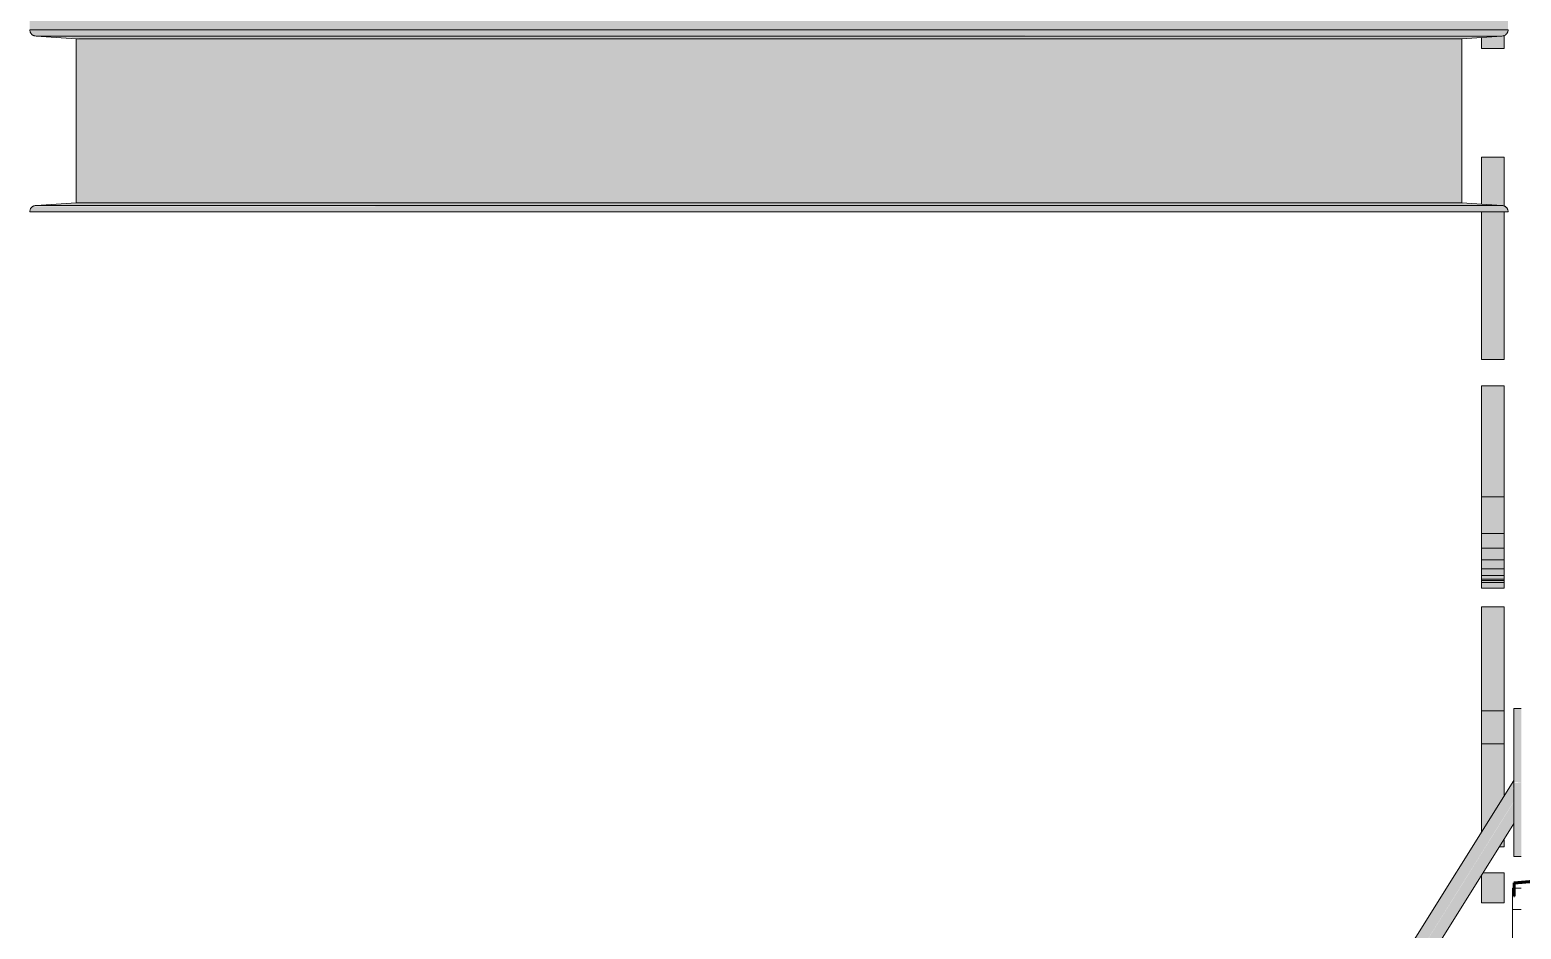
# Model space of a CAD drawing. Header units: inches. Extents: x 9594 to 15314, y -314 to 660.
# Drawn here: x 13193.5 to 13259.2, y 227.7 to 267.2 of the extents above; entities that cross this region are included whole.
import ezdxf

# ---------------------------------------------------------------- set-up
doc = ezdxf.new("R2010")
doc.units = ezdxf.units.IN
doc.header["$MEASUREMENT"] = 0
for name, color, linetype, lineweight in [('A-FLOR-4', 192, 'Continuous', 5), ('A-GENM', 5, 'Continuous', 9), ('A-GENM-3', 5, 'Continuous', 5), ('A-GLAZ-1', 151, 'Continuous', 9), ('A-GLAZ-3', 151, 'Continuous', 20), ('A-WALL-10', 113, 'Continuous', 50), ('A-WALL-9', 113, 'Continuous', 9)]:
    doc.layers.add(name, color=color, linetype=linetype, lineweight=lineweight)

# ---------------------------------------------------------------- blocks, each defined once
blk = doc.blocks.new('Basic Wall _ EXT - FIBER CEMENT - LARGE - ___-2505168-BUILDING SECTION - NORTH_SOUTH AT ELEVATOR AND COURTYARD - LOOKING EAST')
at = {"layer": 'A-WALL-9'}
blk.add_hatch(color=256, dxfattribs=at).paths.add_polyline_path([(-3861.017, 229.149), (-3861.017, 229.697), (-3861.048, 229.697), (-3861.048, 229.149)], flags=0)
at = {"layer": 'A-WALL-10'}
for p, q in [((-3858.974, 232.375), (-3859.005, 232.375)), ((-3859.005, 232.375), (-3859.005, 229.905)), ((-3859.005, 229.905), (-3861.048, 229.726)), ((-3858.974, 229.876), (-3861.017, 229.697)), ((-3861.048, 229.726), (-3861.048, 229.149)), ((-3861.017, 229.149), (-3861.048, 229.149)), ((-3861.017, 229.149), (-3861.017, 229.697))]:
    blk.add_line(p, q, dxfattribs=at)
at = {"layer": 'A-WALL-9'}
blk.add_line((-3858.974, 229.876), (-3858.974, 232.375), dxfattribs=at)
blk = doc.blocks.new('Window-Double_Hung-Andersen-400_Series-Tilt_Wash - 2nd Floor-V165-BUILDING SECTION - NORTH_SOUTH AT ELEVATOR AND COURTYARD - LOOKING EAST')
at = {"layer": 'A-GLAZ-3'}
for p, q in [((-3861.099, 151.187), (-3861.099, 229.5)), ((-3861.099, 229.5), (-3861.048, 229.5)), ((-3861.017, 229.5), (-3860.724, 229.5)), ((-3861.099, 228.562), (-3860.724, 228.562)), ((-3861.099, 152.219), (-3860.724, 152.317)), ((-3860.724, 151.187), (-3861.099, 151.187))]:
    blk.add_line(p, q, dxfattribs=at)
blk = doc.blocks.new('Walls 10 - Walls 1-2570456-BUILDING SECTION - NORTH_SOUTH AT ELEVATOR AND COURTYARD - LOOKING EAST')
at = {"layer": 'A-WALL-9'}
for p, q in [((-3861.054, 234.235), (-3896.355, 177.743)), ((-3895.181, 177.734), (-3861.054, 232.348))]:
    blk.add_line(p, q, dxfattribs=at)
blk = doc.blocks.new('Walls 12 - Walls 1-2570490-BUILDING SECTION - NORTH_SOUTH AT ELEVATOR AND COURTYARD - LOOKING EAST')
at = {"layer": 'A-WALL-9'}
for points in [[(-3860.815, 234.147), (-3860.724, 234.153), (-3860.724, 237.397), (-3861.054, 237.397), (-3861.03, 234.147), (-3860.815, 234.147)], [(-3861.017, 230.897), (-3860.724, 230.915), (-3860.724, 234.147), (-3861.054, 234.109), (-3861.048, 230.897)]]:
    blk.add_hatch(color=256, dxfattribs=at).paths.add_polyline_path(points, flags=0)
h = blk.add_hatch(color=256, dxfattribs=at)
h.paths.add_polyline_path([(-3922.282, 136.25), (-3921.693, 136.25), (-3920.478, 138.202), (-3921.063, 138.202), (-3921.212, 137.963)], flags=0)
h.paths.add_polyline_path([(-3920.451, 139.148), (-3919.882, 139.148), (-3918.512, 141.354), (-3919.093, 141.354), (-3920.452, 139.148)], flags=0)
h.paths.add_polyline_path([(-3918.071, 142.301), (-3917.912, 142.301), (-3916.549, 144.503), (-3917.125, 144.503), (-3918.477, 142.301), (-3918.196, 142.301)], flags=0)
h.paths.add_polyline_path([(-3916.097, 145.449), (-3915.945, 145.449), (-3914.585, 147.651), (-3915.158, 147.651), (-3916.508, 145.449), (-3916.107, 145.449)], flags=0)
h.paths.add_polyline_path([(-3913.995, 148.598), (-3913.977, 148.598), (-3912.622, 150.8), (-3913.19, 150.8), (-3914.538, 148.598), (-3914.108, 148.598)], flags=0)
h.paths.add_polyline_path([(-3912.136, 151.746), (-3912.01, 151.746), (-3910.656, 153.952), (-3911.199, 153.952), (-3912.529, 151.746), (-3912.157, 151.746)], flags=0)
h.paths.add_polyline_path([(-3912.599, 151.746), (-3912.58, 151.746), (-3911.22, 153.952)], flags=0)
h.paths.add_polyline_path([(-3910.613, 154.898), (-3910.61, 154.898), (-3910.626, 154.898)], flags=0)
h.paths.add_polyline_path([(-3910.432, 154.898), (-3910.04, 154.898), (-3908.692, 157.1), (-3909.232, 157.1), (-3910.561, 154.898), (-3910.442, 154.898)], flags=0)
h.paths.add_polyline_path([(-3908.073, 158.047), (-3906.729, 160.249), (-3907.265, 160.249), (-3908.595, 158.047), (-3908.102, 158.047)], flags=0)
h.paths.add_polyline_path([(-3906.591, 161.195), (-3906.105, 161.195), (-3904.763, 163.401), (-3905.295, 163.401), (-3906.629, 161.195), (-3906.596, 161.195)], flags=0)
h.paths.add_polyline_path([(-3906.694, 161.195), (-3906.676, 161.195), (-3906.146, 162.073)], flags=0)
h.paths.add_polyline_path([(-3904.173, 164.348), (-3904.135, 164.348), (-3902.799, 166.55), (-3903.327, 166.55), (-3904.661, 164.348), (-3904.242, 164.348)], flags=0)
h.paths.add_polyline_path([(-3904.719, 164.348), (-3904.706, 164.348), (-3904.724, 164.348)], flags=0)
h.paths.add_polyline_path([(-3902.585, 167.496), (-3902.168, 167.496), (-3900.929, 169.55), (-3901.453, 169.55), (-3902.695, 167.496), (-3902.592, 167.496)], flags=0)
h.paths.add_polyline_path([(-3902.757, 167.496), (-3902.739, 167.496), (-3902.407, 168.056)], flags=0)
h.paths.add_polyline_path([(-3900.778, 170.496), (-3900.294, 170.496), (-3896.133, 177.155), (-3896.7, 177.155), (-3900.822, 170.496), (-3900.804, 170.496)], flags=0)
h.paths.add_polyline_path([(-3900.876, 170.496), (-3900.864, 170.496), (-3900.882, 170.496)], flags=0)
h.paths.add_polyline_path([(-3896.147, 177.75), (-3895.761, 177.75), (-3861.054, 233.306), (-3861.054, 233.515), (-3861.054, 233.582), (-3861.054, 233.727), (-3861.054, 233.795), (-3861.089, 233.865), (-3861.054, 233.993), (-3861.081, 234.153), (-3896.293, 177.75), (-3896.178, 177.75)], flags=0)
h.paths.add_polyline_path([(-3896.342, 177.75), (-3896.332, 177.75), (-3896.349, 177.75)], flags=0)
h = blk.add_hatch(color=256, dxfattribs=at)
h.paths.add_polyline_path([(-3921.69, 136.25), (-3921.103, 136.25), (-3919.904, 138.202), (-3920.473, 138.202), (-3921.693, 136.25)], flags=0)
h.paths.add_polyline_path([(-3919.874, 139.148), (-3919.292, 139.148), (-3917.935, 141.354), (-3918.503, 141.354), (-3919.876, 139.148)], flags=0)
h.paths.add_polyline_path([(-3917.912, 142.301), (-3917.323, 142.301), (-3915.967, 144.503), (-3916.536, 144.503), (-3917.022, 143.724)], flags=0)
h.paths.add_polyline_path([(-3915.373, 145.449), (-3915.355, 145.449), (-3914, 147.651), (-3914.569, 147.651), (-3915.928, 145.449), (-3915.375, 145.449)], flags=0)
h.paths.add_polyline_path([(-3913.405, 148.598), (-3913.388, 148.598), (-3912.033, 150.8), (-3912.601, 150.8), (-3913.955, 148.598), (-3913.408, 148.598)], flags=0)
h.paths.add_polyline_path([(-3911.44, 151.746), (-3911.421, 151.746), (-3910.061, 153.952)], flags=0)
h.paths.add_polyline_path([(-3911.715, 151.746), (-3911.442, 151.746), (-3910.111, 153.952), (-3910.631, 153.952), (-3911.983, 151.746), (-3911.725, 151.746)], flags=0)
h.paths.add_polyline_path([(-3909.745, 154.898), (-3909.472, 154.898), (-3908.142, 157.1), (-3908.664, 157.1), (-3910.009, 154.898), (-3909.757, 154.898)], flags=0)
h.paths.add_polyline_path([(-3909.466, 154.898), (-3909.451, 154.898), (-3909.467, 154.898)], flags=0)
h.paths.add_polyline_path([(-3907.791, 158.047), (-3907.504, 158.047), (-3906.173, 160.249), (-3906.697, 160.249), (-3908.036, 158.047), (-3907.886, 158.047)], flags=0)
h.paths.add_polyline_path([(-3907.499, 158.047), (-3907.484, 158.047), (-3907.502, 158.047)], flags=0)
h.paths.add_polyline_path([(-3905.914, 161.195), (-3905.537, 161.195), (-3904.201, 163.401), (-3904.727, 163.401), (-3906.064, 161.195), (-3905.929, 161.195)], flags=0)
h.paths.add_polyline_path([(-3905.535, 161.195), (-3905.517, 161.195), (-3904.986, 162.073)], flags=0)
h.paths.add_polyline_path([(-3903.69, 164.348), (-3903.568, 164.348), (-3902.232, 166.55), (-3902.76, 166.55), (-3904.09, 164.348), (-3903.712, 164.348)], flags=0)
h.paths.add_polyline_path([(-3903.565, 164.348), (-3903.547, 164.348), (-3902.189, 166.55)], flags=0)
h.paths.add_polyline_path([(-3901.833, 167.496), (-3901.6, 167.496), (-3900.356, 169.55), (-3900.885, 169.55), (-3902.117, 167.496), (-3901.856, 167.496)], flags=0)
h.paths.add_polyline_path([(-3901.592, 167.496), (-3901.58, 167.496), (-3901.593, 167.496)], flags=0)
h.paths.add_polyline_path([(-3900.294, 170.496), (-3899.726, 170.496), (-3895.6, 177.155), (-3896.133, 177.155), (-3900.263, 170.545)], flags=0)
h.paths.add_polyline_path([(-3895.25, 177.75), (-3895.194, 177.75), (-3861.054, 232.394), (-3861.054, 232.612), (-3861.054, 232.664), (-3861.054, 232.789), (-3861.054, 232.857), (-3861.054, 233.002), (-3861.054, 233.05), (-3861.054, 233.292), (-3895.761, 177.75), (-3895.282, 177.75)], flags=0)
h.paths.add_polyline_path([(-3895.189, 177.75), (-3895.173, 177.75), (-3893.77, 180.021)], flags=0)
for p, q in [((-3860.724, 237.397), (-3861.054, 237.397)), ((-3861.054, 234.147), (-3861.054, 237.397)), ((-3861.054, 234.235), (-3896.355, 177.743)), ((-3861.054, 230.897), (-3861.054, 234.147)), ((-3895.181, 177.734), (-3861.054, 232.348)), ((-3861.054, 230.897), (-3860.724, 230.897))]:
    blk.add_line(p, q, dxfattribs=at)
blk = doc.blocks.new('Walls 154 - Walls 3-2575300-BUILDING SECTION - NORTH_SOUTH AT ELEVATOR AND COURTYARD - LOOKING EAST')
at = {"layer": 'A-WALL-9'}
for points in [[(-3923.029, 266.977), (-3861.436, 267.014), (-3861.336, 267.113), (-3861.299, 267.25), (-3926.362, 267.25), (-3926.325, 267.113), (-3926.225, 267.014), (-3926.089, 266.977), (-3923.029, 266.977)], [(-3923.102, 266.859), (-3863.342, 266.859), (-3861.572, 266.977), (-3926.089, 266.977), (-3923.693, 266.859), (-3923.102, 266.859)], [(-3863.83, 259.25), (-3861.299, 259.25), (-3861.336, 259.386), (-3861.474, 259.502), (-3861.572, 259.523), (-3926.225, 259.486), (-3926.325, 259.386), (-3926.362, 259.25), (-3870.935, 259.25)], [(-3863.83, 259.523), (-3861.572, 259.523), (-3863.83, 259.641), (-3924.319, 259.641), (-3926.089, 259.523), (-3870.935, 259.523)]]:
    blk.add_hatch(color=256, dxfattribs=at).paths.add_polyline_path(points, flags=0)
h = blk.add_hatch(color=256, dxfattribs=at)
h.paths.add_polyline_path([(-3904.453, 259.641), (-3863.342, 259.641), (-3863.342, 266.859), (-3924.319, 266.859), (-3924.319, 259.641)], flags=0)
h.paths.add_polyline_path([(-3922.989, 266.325), (-3922.989, 266.325), (-3922.946, 266.394)], flags=0)
for p, q in [((-3861.299, 267.25), (-3926.362, 267.25)), ((-3926.089, 266.977), (-3861.572, 266.977)), ((-3924.319, 266.859), (-3926.089, 266.977)), ((-3861.572, 266.977), (-3926.089, 266.977)), ((-3924.319, 259.641), (-3924.319, 266.859)), ((-3863.342, 266.859), (-3924.319, 266.859)), ((-3863.342, 266.859), (-3861.572, 266.977)), ((-3863.342, 259.641), (-3863.342, 266.859)), ((-3926.089, 259.523), (-3924.319, 259.641)), ((-3861.572, 259.523), (-3926.089, 259.523)), ((-3861.572, 259.523), (-3926.089, 259.523)), ((-3863.342, 259.641), (-3924.319, 259.641)), ((-3861.572, 259.523), (-3863.342, 259.641)), ((-3926.362, 259.25), (-3861.299, 259.25))]:
    blk.add_line(p, q, dxfattribs=at)
for points, knots in [([(-3926.089, 266.977), (-3926.112, 266.977), (-3926.148, 266.982), (-3926.193, 266.997), (-3926.22, 267.01), (-3926.24, 267.023), (-3926.26, 267.037), (-3926.278, 267.052), (-3926.294, 267.07), (-3926.309, 267.088), (-3926.326, 267.113), (-3926.341, 267.145), (-3926.357, 267.19), (-3926.362, 267.226), (-3926.362, 267.25)], [0, 0, 0, 0, 0.166667, 0.25, 0.333333, 0.375, 0.416667, 0.5, 0.541667, 0.583333, 0.666667, 0.75, 0.833333, 1, 1, 1, 1]), ([(-3861.572, 266.977), (-3861.548, 266.977), (-3861.513, 266.982), (-3861.467, 266.997), (-3861.44, 267.01), (-3861.42, 267.023), (-3861.401, 267.037), (-3861.383, 267.052), (-3861.367, 267.07), (-3861.351, 267.088), (-3861.335, 267.113), (-3861.319, 267.145), (-3861.304, 267.19), (-3861.299, 267.226), (-3861.299, 267.25)], [0, 0, 0, 0, 0.166667, 0.25, 0.333333, 0.375, 0.416667, 0.5, 0.541667, 0.583333, 0.666667, 0.75, 0.833333, 1, 1, 1, 1]), ([(-3926.362, 259.25), (-3926.362, 259.274), (-3926.357, 259.31), (-3926.341, 259.355), (-3926.326, 259.387), (-3926.309, 259.412), (-3926.294, 259.43), (-3926.278, 259.448), (-3926.255, 259.467), (-3926.23, 259.484), (-3926.209, 259.495), (-3926.188, 259.505), (-3926.148, 259.518), (-3926.112, 259.523), (-3926.089, 259.523)], [0, 0, 0, 0, 0.166667, 0.25, 0.333333, 0.416667, 0.458333, 0.5, 0.583333, 0.666667, 0.708333, 0.75, 0.833333, 1, 1, 1, 1]), ([(-3861.299, 259.25), (-3861.299, 259.274), (-3861.304, 259.31), (-3861.319, 259.355), (-3861.335, 259.387), (-3861.351, 259.412), (-3861.367, 259.43), (-3861.383, 259.448), (-3861.405, 259.467), (-3861.43, 259.484), (-3861.451, 259.495), (-3861.473, 259.505), (-3861.513, 259.518), (-3861.548, 259.523), (-3861.572, 259.523)], [0, 0, 0, 0, 0.166667, 0.25, 0.333333, 0.416667, 0.458333, 0.5, 0.583333, 0.666667, 0.708333, 0.75, 0.833333, 1, 1, 1, 1])]:
    blk.add_open_spline(points, degree=3, knots=knots, dxfattribs=at)

msp = doc.modelspace()

# ---------------------------------------------------------------- hatches: boundary and pattern name
at = {"layer": 'A-FLOR-4'}
msp.add_hatch(color=256, dxfattribs=at).paths.add_polyline_path([(13197.034, 267.25), (13258.593, 267.25), (13258.593, 268.25), (13193.53, 268.25), (13193.53, 267.25), (13197.033, 267.25)], flags=0)
at = {"layer": 'A-GENM-3'}
for points in [[(13258.39, 266.433), (13258.418, 266.433), (13258.39, 266.986), (13258.32, 266.977), (13257.418, 266.917), (13257.418, 266.433), (13258.32, 266.433)], [(13258.418, 246.714), (13258.418, 251.597), (13257.418, 251.597), (13257.418, 246.714), (13258.32, 246.714)], [(13258.418, 245.094), (13258.418, 246.714), (13257.418, 246.714), (13257.418, 245.094), (13258.32, 245.094)], [(13258.418, 244.459), (13258.418, 245.094), (13257.418, 245.094), (13257.418, 244.459), (13258.32, 244.459)], [(13258.418, 243.942), (13258.418, 244.459), (13257.418, 244.459), (13257.418, 243.942), (13258.32, 243.942)], [(13258.418, 243.541), (13258.418, 243.942), (13257.418, 243.942), (13257.418, 243.541), (13258.32, 243.541)], [(13257.418, 243.254), (13258.418, 243.254), (13258.418, 243.541), (13257.418, 243.541)], [(13258.418, 243.082), (13258.418, 243.254), (13257.418, 243.254), (13257.418, 243.082), (13258.32, 243.082)], [(13258.32, 243.025), (13258.418, 243.025), (13258.418, 243.082), (13257.418, 243.082), (13257.418, 243.025)], [(13258.32, 242.944), (13258.418, 242.944), (13258.418, 243.025), (13257.418, 243.025), (13257.418, 242.944)], [(13258.418, 242.695), (13258.418, 242.944), (13257.418, 242.944), (13257.418, 242.695), (13258.32, 242.695)], [(13258.418, 237.292), (13258.418, 241.871), (13257.418, 241.871), (13257.418, 237.292)], [(13257.418, 235.852), (13258.418, 235.852), (13258.418, 237.292), (13257.418, 237.292)], [(13257.418, 228.848), (13258.418, 228.848), (13258.418, 230.167), (13257.474, 230.167), (13257.418, 230.077), (13257.418, 229.5)]]:
    msp.add_hatch(color=256, dxfattribs=at).paths.add_polyline_path(points, flags=0)
h = msp.add_hatch(color=256, dxfattribs=at)
h.paths.add_polyline_path([(13258.32, 252.751), (13258.418, 252.751), (13258.418, 259.25), (13257.418, 259.25), (13257.418, 252.751)], flags=0)
h.paths.add_polyline_path([(13258.418, 259.502), (13258.418, 261.653), (13257.418, 261.653), (13257.418, 259.583), (13258.39, 259.514)], flags=0)
h = msp.add_hatch(color=256, dxfattribs=at)
h.paths.add_polyline_path([(13258.195, 231.321), (13258.418, 231.321), (13258.418, 231.677)], flags=0)
h.paths.add_polyline_path([(13257.418, 231.964), (13258.418, 233.564), (13258.418, 235.852), (13257.418, 235.852), (13257.418, 232.353)], flags=0)

# ---------------------------------------------------------------- linework, layer by layer
at = {"layer": 'A-GENM'}
for p, q in [((13257.418, 266.433), (13257.418, 266.917)), ((13258.418, 266.998), (13258.418, 266.433)), ((13258.418, 266.433), (13257.418, 266.433)), ((13257.418, 259.583), (13257.418, 261.653)), ((13258.418, 261.653), (13257.418, 261.653)), ((13258.418, 261.653), (13258.418, 259.502)), ((13257.418, 252.751), (13257.418, 259.25)), ((13258.418, 259.25), (13258.418, 252.751)), ((13258.418, 252.751), (13257.418, 252.751)), ((13257.418, 246.714), (13257.418, 251.597)), ((13258.418, 251.597), (13257.418, 251.597)), ((13258.418, 251.597), (13258.418, 246.714)), ((13257.418, 245.094), (13257.418, 246.714)), ((13258.418, 246.714), (13257.418, 246.714)), ((13258.418, 246.714), (13258.418, 245.094)), ((13257.418, 244.459), (13257.418, 245.094)), ((13258.418, 245.094), (13257.418, 245.094)), ((13258.418, 245.094), (13258.418, 244.459)), ((13257.418, 243.942), (13257.418, 244.459)), ((13258.418, 244.459), (13257.418, 244.459)), ((13258.418, 244.459), (13258.418, 243.942)), ((13257.418, 243.541), (13257.418, 243.942)), ((13258.418, 243.942), (13257.418, 243.942)), ((13257.418, 243.254), (13257.418, 243.541)), ((13258.418, 243.541), (13257.418, 243.541)), ((13258.418, 243.942), (13258.418, 243.541)), ((13258.418, 243.541), (13258.418, 243.254)), ((13257.418, 243.082), (13257.418, 243.254)), ((13258.418, 243.254), (13257.418, 243.254)), ((13257.418, 243.025), (13257.418, 243.082)), ((13258.418, 243.082), (13257.418, 243.082)), ((13257.418, 242.944), (13257.418, 243.025)), ((13258.418, 243.025), (13257.418, 243.025)), ((13257.418, 242.695), (13257.418, 242.944)), ((13258.418, 242.944), (13257.418, 242.944)), ((13258.418, 243.254), (13258.418, 243.082)), ((13258.418, 243.082), (13258.418, 243.025)), ((13258.418, 243.025), (13258.418, 242.944)), ((13258.418, 242.944), (13258.418, 242.695)), ((13258.418, 242.695), (13257.418, 242.695)), ((13257.418, 237.292), (13257.418, 241.871)), ((13258.418, 241.871), (13257.418, 241.871)), ((13258.418, 241.871), (13258.418, 237.292)), ((13257.418, 235.852), (13257.418, 237.292)), ((13258.418, 237.292), (13257.418, 237.292)), ((13258.418, 237.292), (13258.418, 235.852)), ((13257.418, 231.964), (13257.418, 235.852)), ((13258.418, 235.852), (13257.418, 235.852)), ((13258.418, 235.852), (13258.418, 233.564)), ((13258.418, 231.321), (13258.195, 231.321)), ((13258.418, 231.678), (13258.418, 231.321)), ((13257.418, 228.848), (13257.418, 230.078)), ((13258.418, 230.167), (13257.474, 230.167)), ((13258.418, 230.167), (13258.418, 228.848)), ((13258.418, 228.848), (13257.418, 228.848))]:
    msp.add_line(p, q, dxfattribs=at)

# ---------------------------------------------------------------- block references
at = {"layer": 'A-GLAZ-1'}
msp.add_blockref('Window-Double_Hung-Andersen-400_Series-Tilt_Wash - 2nd Floor-V165-BUILDING SECTION - NORTH_SOUTH AT ELEVATOR AND COURTYARD - LOOKING EAST', (17119.892, 0), dxfattribs=at)
at = {"layer": 'A-WALL-9'}
for name in ['Walls 154 - Walls 3-2575300-BUILDING SECTION - NORTH_SOUTH AT ELEVATOR AND COURTYARD - LOOKING EAST', 'Walls 12 - Walls 1-2570490-BUILDING SECTION - NORTH_SOUTH AT ELEVATOR AND COURTYARD - LOOKING EAST', 'Walls 10 - Walls 1-2570456-BUILDING SECTION - NORTH_SOUTH AT ELEVATOR AND COURTYARD - LOOKING EAST', 'Basic Wall _ EXT - FIBER CEMENT - LARGE - ___-2505168-BUILDING SECTION - NORTH_SOUTH AT ELEVATOR AND COURTYARD - LOOKING EAST']:
    msp.add_blockref(name, (17119.892, 0), dxfattribs=at)

doc.saveas('drawing.dxf')
